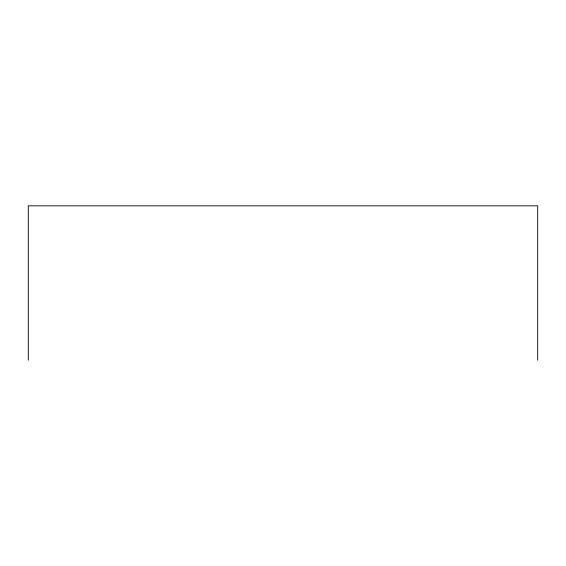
<?xml version="1.0" encoding="UTF-8"?>
<svg xmlns="http://www.w3.org/2000/svg" width="566" height="566" viewBox="0 0 566 566"><rect width="100%" height="100%" fill="white"/><g stroke="black" fill="none" stroke-linecap="round" stroke-linejoin="round"><path stroke-width="0.85" d="M537.7 360.174L537.7 205.826L28.3 205.826L28.3 360.174"/></g></svg>
